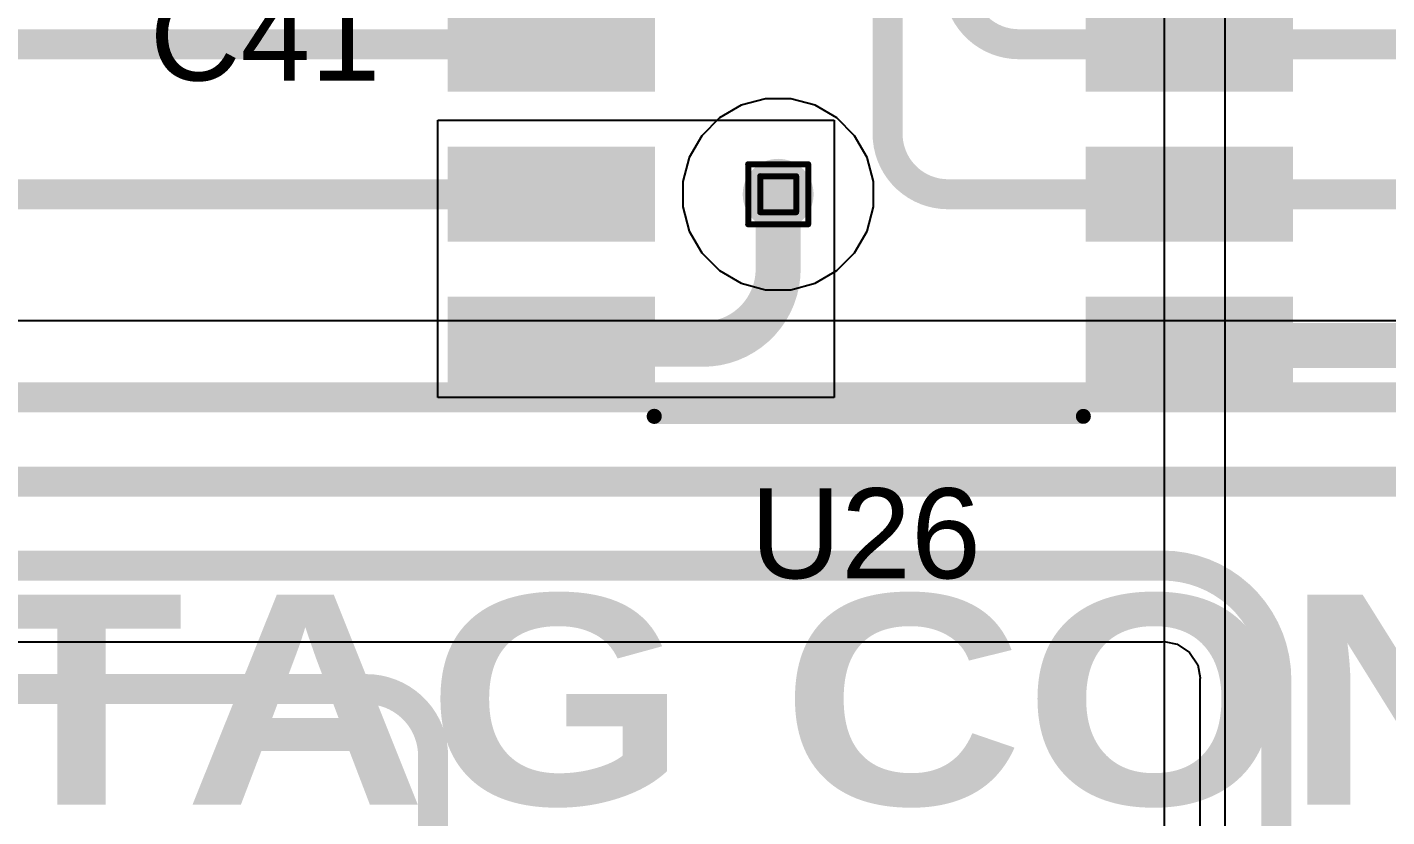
# Model space of a CAD drawing. Header units: inches. Extents: x -5 to 230, y -4 to 159.
# Drawn here: x 45.41 to 56.92, y 46.56 to 53.25 of the extents above; entities that cross this region are included whole.
import ezdxf

# ---------------------------------------------------------------- set-up
doc = ezdxf.new("R2010")
doc.units = ezdxf.units.IN
for name, color, linetype in [('Bottom Layer', 5, 'Continuous'), ('Drill Drawing', 1, 'Continuous'), ('Layer 1', 16, 'Continuous'), ('Layer 2', 76, 'Continuous'), ('Top Layer', 1, 'Continuous'), ('Top Overlay', 2, 'Continuous'), ('Top Paste', 8, 'Continuous'), ('Top Solder', 216, 'Continuous'), ('Via Holes', 16, 'Continuous')]:
    doc.layers.add(name, color=color, linetype=linetype)
doc.styles.add('Arial', font='', dxfattribs={"height": 0.2})
doc.styles.add('Arial Black_Bold', font='', dxfattribs={"height": 0.2})
doc.styles.get('Arial').set_extended_font_data('Arial')
doc.styles.get('Arial Black_Bold').set_extended_font_data('Arial Black', bold=True)

# ---------------------------------------------------------------- blocks, each defined once
blk = doc.blocks.new('SOIC_8_0_154___3_90___W______50')
at = {"layer": 'Top Layer'}
for points in [[(-3.475, 1.605), (-3.475, 2.205), (-1.925, 2.205), (-1.925, 1.605)], [(1.925, 1.605), (1.925, 2.205), (3.475, 2.205), (3.475, 1.605)], [(-3.475, 0.335), (-3.475, 0.935), (-1.925, 0.935), (-1.925, 0.335)], [(1.925, 0.335), (1.925, 0.935), (3.475, 0.935), (3.475, 0.335)], [(-3.475, -0.935), (-3.475, -0.335), (-1.925, -0.335), (-1.925, -0.935)], [(1.925, -0.935), (1.925, -0.335), (3.475, -0.335), (3.475, -0.935)], [(-3.475, -2.205), (-3.475, -1.605), (-1.925, -1.605), (-1.925, -2.205)], [(1.925, -2.205), (1.925, -1.605), (3.475, -1.605), (3.475, -2.205)]]:
    blk.add_hatch(color=1, dxfattribs=at).paths.add_polyline_path(points)
at = {"layer": 'Top Overlay'}
blk.add_hatch(color=2, dxfattribs=at).paths.add_polyline_path([(-1.838, 1.626), (-1.483, 1.626), (-1.483, 2.21), (-1.838, 2.21)])
at = {"layer": 'Top Paste'}
for points in [[(-3.475, 1.605), (-3.475, 2.205), (-1.925, 2.205), (-1.925, 1.605)], [(1.925, 1.605), (1.925, 2.205), (3.475, 2.205), (3.475, 1.605)], [(-3.475, 0.335), (-3.475, 0.935), (-1.925, 0.935), (-1.925, 0.335)], [(1.925, 0.335), (1.925, 0.935), (3.475, 0.935), (3.475, 0.335)], [(-3.475, -0.935), (-3.475, -0.335), (-1.925, -0.335), (-1.925, -0.935)], [(1.925, -0.935), (1.925, -0.335), (3.475, -0.335), (3.475, -0.935)], [(-3.475, -2.205), (-3.475, -1.605), (-1.925, -1.605), (-1.925, -2.205)], [(1.925, -2.205), (1.925, -1.605), (3.475, -1.605), (3.475, -2.205)]]:
    blk.add_hatch(color=8, dxfattribs=at).paths.add_polyline_path(points)
at = {"layer": 'Top Solder'}
for points in [[(-3.577, 1.503), (-3.577, 2.307), (-1.823, 2.307), (-1.823, 1.503)], [(1.823, 1.503), (1.823, 2.307), (3.577, 2.307), (3.577, 1.503)], [(-3.577, 0.233), (-3.577, 1.037), (-1.823, 1.037), (-1.823, 0.233)], [(1.823, 0.233), (1.823, 1.037), (3.577, 1.037), (3.577, 0.233)], [(-3.577, -1.037), (-3.577, -0.233), (-1.823, -0.233), (-1.823, -1.037)], [(1.823, -1.037), (1.823, -0.233), (3.577, -0.233), (3.577, -1.037)], [(-3.577, -2.307), (-3.577, -1.503), (-1.823, -1.503), (-1.823, -2.307)], [(1.823, -2.307), (1.823, -1.503), (3.577, -1.503), (3.577, -2.307)]]:
    blk.add_hatch(color=216, dxfattribs=at).paths.add_polyline_path(points)
at = {"layer": 'Top Overlay'}
for points in [[(-1.829, 2.515, 0.127, 0.127, 0), (1.803, 2.515, 0.127, 0.127, 0)], [(-3.794, 1.803, 0.127, 0.127, 0), (-3.794, 2.057, 0.127, 0.127, 0)], [(-3.794, 2.057, 0.127, 0.127, 0), (-3.667, 1.93, 0.127, 0.127, 0)], [(-3.794, 1.803, 0.127, 0.127, 0), (-3.667, 1.93, 0.127, 0.127, 0)], [(-1.829, -2.515, 0.127, 0.127, 0), (1.803, -2.515, 0.127, 0.127, 0)]]:
    blk.add_lwpolyline(points, format="xyseb", dxfattribs=at)
for points in [[(-1.861, 2.515, 0.0635, 0.0635, 1), (-1.797, 2.515, 0.0635, 0.0635, 1)], [(1.772, 2.515, 0.0635, 0.0635, 1), (1.835, 2.515, 0.0635, 0.0635, 1)], [(-3.826, 2.057, 0.0635, 0.0635, 1), (-3.762, 2.057, 0.0635, 0.0635, 1)], [(-3.826, 2.057, 0.0635, 0.0635, 1), (-3.762, 2.057, 0.0635, 0.0635, 1)], [(-3.699, 1.93, 0.0635, 0.0635, 1), (-3.635, 1.93, 0.0635, 0.0635, 1)], [(-3.699, 1.93, 0.0635, 0.0635, 1), (-3.635, 1.93, 0.0635, 0.0635, 1)], [(-3.826, 1.803, 0.0635, 0.0635, 1), (-3.762, 1.803, 0.0635, 0.0635, 1)], [(-3.826, 1.803, 0.0635, 0.0635, 1), (-3.762, 1.803, 0.0635, 0.0635, 1)], [(-1.861, -2.515, 0.0635, 0.0635, 1), (-1.797, -2.515, 0.0635, 0.0635, 1)], [(1.772, -2.515, 0.0635, 0.0635, 1), (1.835, -2.515, 0.0635, 0.0635, 1)]]:
    blk.add_lwpolyline(points, format="xyseb", close=True, dxfattribs=at)

msp = doc.modelspace()

# ---------------------------------------------------------------- hatches: boundary and pattern name
at = {"layer": 'Bottom Layer'}
h = msp.add_hatch(color=5, dxfattribs=at)
edge = h.paths.add_edge_path()
edge.add_arc((51.765, 51.834), 0.3, 0, 360)
at = {"layer": 'Layer 1'}
h = msp.add_hatch(color=16, dxfattribs=at)
edge = h.paths.add_edge_path()
edge.add_arc((51.765, 51.834), 0.3, 0, 360)
at = {"layer": 'Layer 2'}
h = msp.add_hatch(color=76, dxfattribs=at)
edge = h.paths.add_edge_path()
edge.add_arc((51.765, 51.834), 0.3, 0, 360)
at = {"layer": 'Top Layer'}
h = msp.add_hatch(color=1, dxfattribs=at)
edge = h.paths.add_edge_path()
edge.add_arc((51.765, 51.834), 0.3, 0, 360)
at = {"layer": 'Via Holes'}
h = msp.add_hatch(color=7, dxfattribs=at)
edge = h.paths.add_edge_path()
edge.add_arc((51.765, 51.834), 0.15, 0, 360)

# ---------------------------------------------------------------- linework, layer by layer
at = {"layer": 'Bottom Layer'}
for p, q in [((58.378, 50.762), (37.635, 50.762)), ((29.858, 48.044), (55.017, 48.044)), ((55.017, 48.044), (55.032, 48.047)), ((55.032, 48.047), (55.141, 48.025)), ((55.141, 48.025), (55.246, 47.955)), ((55.246, 47.955), (55.316, 47.85)), ((55.316, 47.85), (55.338, 47.741)), ((55.338, 47.741), (55.335, 47.726)), ((55.335, 47.726), (55.335, 17.513))]:
    msp.add_line(p, q, dxfattribs=at)
for points in [[(31.496, 50.114, 0.254, 0.254, 0), (65.633, 50.114, 0.254, 0.254, 0)], [(30.43, 49.402, 0.254, 0.254, 0), (60.324, 49.402, 0.254, 0.254, 0)], [(29.363, 48.691, 0.254, 0.254, 0), (55.017, 48.691, 0.254, 0.254, 0)], [(55.017, 48.691, 0.254, 0.254, -0.414214), (55.982, 47.726, 0.254, 0.254, 0)], [(55.982, 47.726, 0.254, 0.254, 0), (55.982, 17.018, 0.254, 0.254, 0)]]:
    msp.add_lwpolyline(points, format="xyseb", dxfattribs=at)
for points in [[(54.953, 48.691, 0.127, 0.127, 1), (55.08, 48.691, 0.127, 0.127, 1)], [(54.953, 48.691, 0.127, 0.127, 1), (55.08, 48.691, 0.127, 0.127, 1)], [(55.919, 47.726, 0.127, 0.127, 1), (56.046, 47.726, 0.127, 0.127, 1)], [(55.919, 47.726, 0.127, 0.127, 1), (56.046, 47.726, 0.127, 0.127, 1)]]:
    msp.add_lwpolyline(points, format="xyseb", close=True, dxfattribs=at)
at = {"layer": 'Drill Drawing'}
for points in [[(51.511, 52.088, 0.0508, 0.0508, 0), (52.019, 52.088, 0.0508, 0.0508, 0)], [(51.511, 51.58, 0.0508, 0.0508, 0), (51.511, 52.088, 0.0508, 0.0508, 0)], [(52.019, 51.58, 0.0508, 0.0508, 0), (52.019, 52.088, 0.0508, 0.0508, 0)], [(51.613, 51.987, 0.0508, 0.0508, 0), (51.918, 51.987, 0.0508, 0.0508, 0)], [(51.613, 51.682, 0.0508, 0.0508, 0), (51.613, 51.987, 0.0508, 0.0508, 0)], [(51.918, 51.682, 0.0508, 0.0508, 0), (51.918, 51.987, 0.0508, 0.0508, 0)], [(51.613, 51.682, 0.0508, 0.0508, 0), (51.918, 51.682, 0.0508, 0.0508, 0)], [(51.511, 51.58, 0.0508, 0.0508, 0), (52.019, 51.58, 0.0508, 0.0508, 0)]]:
    msp.add_lwpolyline(points, format="xyseb", dxfattribs=at)
for points in [[(51.498, 52.088, 0.0254, 0.0254, 1), (51.524, 52.088, 0.0254, 0.0254, 1)], [(51.498, 52.088, 0.0254, 0.0254, 1), (51.524, 52.088, 0.0254, 0.0254, 1)], [(52.007, 52.088, 0.0254, 0.0254, 1), (52.032, 52.088, 0.0254, 0.0254, 1)], [(52.007, 52.088, 0.0254, 0.0254, 1), (52.032, 52.088, 0.0254, 0.0254, 1)], [(51.6, 51.987, 0.0254, 0.0254, 1), (51.626, 51.987, 0.0254, 0.0254, 1)], [(51.6, 51.987, 0.0254, 0.0254, 1), (51.626, 51.987, 0.0254, 0.0254, 1)], [(51.905, 51.987, 0.0254, 0.0254, 1), (51.93, 51.987, 0.0254, 0.0254, 1)], [(51.905, 51.987, 0.0254, 0.0254, 1), (51.93, 51.987, 0.0254, 0.0254, 1)], [(51.6, 51.682, 0.0254, 0.0254, 1), (51.626, 51.682, 0.0254, 0.0254, 1)], [(51.6, 51.682, 0.0254, 0.0254, 1), (51.626, 51.682, 0.0254, 0.0254, 1)], [(51.905, 51.682, 0.0254, 0.0254, 1), (51.93, 51.682, 0.0254, 0.0254, 1)], [(51.905, 51.682, 0.0254, 0.0254, 1), (51.93, 51.682, 0.0254, 0.0254, 1)], [(51.498, 51.58, 0.0254, 0.0254, 1), (51.524, 51.58, 0.0254, 0.0254, 1)], [(51.498, 51.58, 0.0254, 0.0254, 1), (51.524, 51.58, 0.0254, 0.0254, 1)], [(52.007, 51.58, 0.0254, 0.0254, 1), (52.032, 51.58, 0.0254, 0.0254, 1)], [(52.007, 51.58, 0.0254, 0.0254, 1), (52.032, 51.58, 0.0254, 0.0254, 1)]]:
    msp.add_lwpolyline(points, format="xyseb", close=True, dxfattribs=at)
at = {"layer": 'Layer 2'}
for p, q in [((55.55, 38.431), (55.55, 57.867)), ((55.032, 56.003), (55.032, 38.443)), ((51.659, 52.642), (51.453, 52.587)), ((51.872, 52.642), (51.659, 52.642)), ((52.077, 52.587), (51.872, 52.642)), ((51.453, 52.587), (51.269, 52.481)), ((52.261, 52.481), (52.077, 52.587)), ((51.269, 52.481), (51.119, 52.33)), ((52.412, 52.33), (52.261, 52.481)), ((51.119, 52.33), (51.012, 52.146)), ((52.518, 52.146), (52.412, 52.33)), ((51.012, 52.146), (50.957, 51.941)), ((52.573, 51.941), (52.518, 52.146)), ((50.957, 51.941), (50.957, 51.728)), ((52.573, 51.728), (52.573, 51.941)), ((50.957, 51.728), (51.012, 51.522)), ((52.518, 51.522), (52.573, 51.728)), ((51.012, 51.522), (51.119, 51.338)), ((52.412, 51.338), (52.518, 51.522)), ((51.119, 51.338), (51.269, 51.188)), ((52.261, 51.188), (52.412, 51.338)), ((51.269, 51.188), (51.453, 51.081)), ((52.077, 51.081), (52.261, 51.188)), ((51.453, 51.081), (51.659, 51.026)), ((51.659, 51.026), (51.872, 51.026)), ((51.872, 51.026), (52.077, 51.081))]:
    msp.add_line(p, q, dxfattribs=at)
at = {"layer": 'Top Layer'}
for p, q in [((48.884, 50.114), (48.884, 52.46)), ((48.884, 52.46), (52.239, 52.46)), ((52.239, 52.46), (52.239, 50.114)), ((52.239, 50.114), (48.884, 50.114))]:
    msp.add_line(p, q, dxfattribs=at)
for points in [[(52.691, 52.346, 0.254, 0.254, 0), (52.691, 62.35, 0.254, 0.254, 0)], [(53.803, 53.104, 0.254, 0.254, -0.414214), (53.29, 53.617, 0.254, 0.254, 0)], [(23.642, 53.104, 0.254, 0.254, 0), (50.137, 53.104, 0.254, 0.254, 0)], [(53.803, 53.104, 0.254, 0.254, 0), (55.245, 53.104, 0.254, 0.254, 0)], [(55.245, 53.104, 0.254, 0.254, 0), (57.437, 53.104, 0.254, 0.254, 0)], [(53.203, 51.834, 0.254, 0.254, -0.414214), (52.691, 52.346, 0.254, 0.254, 0)], [(51.765, 51.201, 0.381, 0.381, 0), (51.765, 51.834, 0.381, 0.381, 0)], [(24.519, 51.834, 0.254, 0.254, 0), (49.965, 51.834, 0.254, 0.254, 0)], [(53.203, 51.834, 0.254, 0.254, 0), (55.245, 51.834, 0.254, 0.254, 0)], [(55.245, 51.834, 0.254, 0.254, 0), (57.437, 51.834, 0.254, 0.254, 0)], [(51.765, 51.201, 0.381, 0.381, -0.414214), (51.128, 50.564, 0.381, 0.381, 0)], [(49.845, 50.564, 0.381, 0.381, 0), (51.128, 50.564, 0.381, 0.381, 0)], [(55.257, 50.553, 0.381, 0.381, 0), (58.549, 50.553, 0.381, 0.381, 0)], [(44.231, 47.645, 0.254, 0.254, 0), (48.278, 47.645, 0.254, 0.254, 0)], [(48.278, 47.645, 0.254, 0.254, -0.414214), (48.844, 47.079, 0.254, 0.254, 0)], [(48.844, 45.127, 0.254, 0.254, 0), (48.844, 47.079, 0.254, 0.254, 0)]]:
    msp.add_lwpolyline(points, format="xyseb", dxfattribs=at)
for points in [[(50.074, 53.104, 0.127, 0.127, 1), (50.201, 53.104, 0.127, 0.127, 1)], [(53.739, 53.104, 0.127, 0.127, 1), (53.866, 53.104, 0.127, 0.127, 1)], [(53.739, 53.104, 0.127, 0.127, 1), (53.866, 53.104, 0.127, 0.127, 1)], [(55.182, 53.104, 0.127, 0.127, 1), (55.309, 53.104, 0.127, 0.127, 1)], [(55.182, 53.104, 0.127, 0.127, 1), (55.309, 53.104, 0.127, 0.127, 1)], [(52.627, 52.346, 0.127, 0.127, 1), (52.754, 52.346, 0.127, 0.127, 1)], [(52.627, 52.346, 0.127, 0.127, 1), (52.754, 52.346, 0.127, 0.127, 1)], [(51.67, 51.834, 0.191, 0.191, 1), (51.86, 51.834, 0.191, 0.191, 1)], [(49.902, 51.834, 0.127, 0.127, 1), (50.029, 51.834, 0.127, 0.127, 1)], [(53.139, 51.834, 0.127, 0.127, 1), (53.266, 51.834, 0.127, 0.127, 1)], [(53.139, 51.834, 0.127, 0.127, 1), (53.266, 51.834, 0.127, 0.127, 1)], [(55.182, 51.834, 0.127, 0.127, 1), (55.309, 51.834, 0.127, 0.127, 1)], [(55.182, 51.834, 0.127, 0.127, 1), (55.309, 51.834, 0.127, 0.127, 1)], [(51.67, 51.201, 0.191, 0.191, 1), (51.86, 51.201, 0.191, 0.191, 1)], [(51.67, 51.201, 0.191, 0.191, 1), (51.86, 51.201, 0.191, 0.191, 1)], [(49.75, 50.564, 0.191, 0.191, 1), (49.94, 50.564, 0.191, 0.191, 1)], [(51.033, 50.564, 0.191, 0.191, 1), (51.223, 50.564, 0.191, 0.191, 1)], [(51.033, 50.564, 0.191, 0.191, 1), (51.223, 50.564, 0.191, 0.191, 1)], [(55.161, 50.553, 0.191, 0.191, 1), (55.352, 50.553, 0.191, 0.191, 1)], [(48.214, 47.645, 0.127, 0.127, 1), (48.341, 47.645, 0.127, 0.127, 1)], [(48.214, 47.645, 0.127, 0.127, 1), (48.341, 47.645, 0.127, 0.127, 1)], [(48.781, 47.079, 0.127, 0.127, 1), (48.908, 47.079, 0.127, 0.127, 1)], [(48.781, 47.079, 0.127, 0.127, 1), (48.908, 47.079, 0.127, 0.127, 1)]]:
    msp.add_lwpolyline(points, format="xyseb", close=True, dxfattribs=at)

# ---------------------------------------------------------------- block references
msp.add_blockref('SOIC_8_0_154___3_90___W______50', (52.545, 52.469))

# ---------------------------------------------------------------- texts
at = {"layer": 'Top Overlay', "style": 'Arial'}
for s, p in [('C41', (46.445, 52.797)), ('U26', (51.529, 48.583))]:
    msp.add_text(s, height=0.762, dxfattribs=at).set_placement(p)
at = {"layer": 'Top Overlay', "style": 'Arial Black_Bold'}
msp.add_text('TAG CON', height=1.778, rotation=360, dxfattribs=at).set_placement((45, 46.666))

doc.saveas('drawing.dxf')
